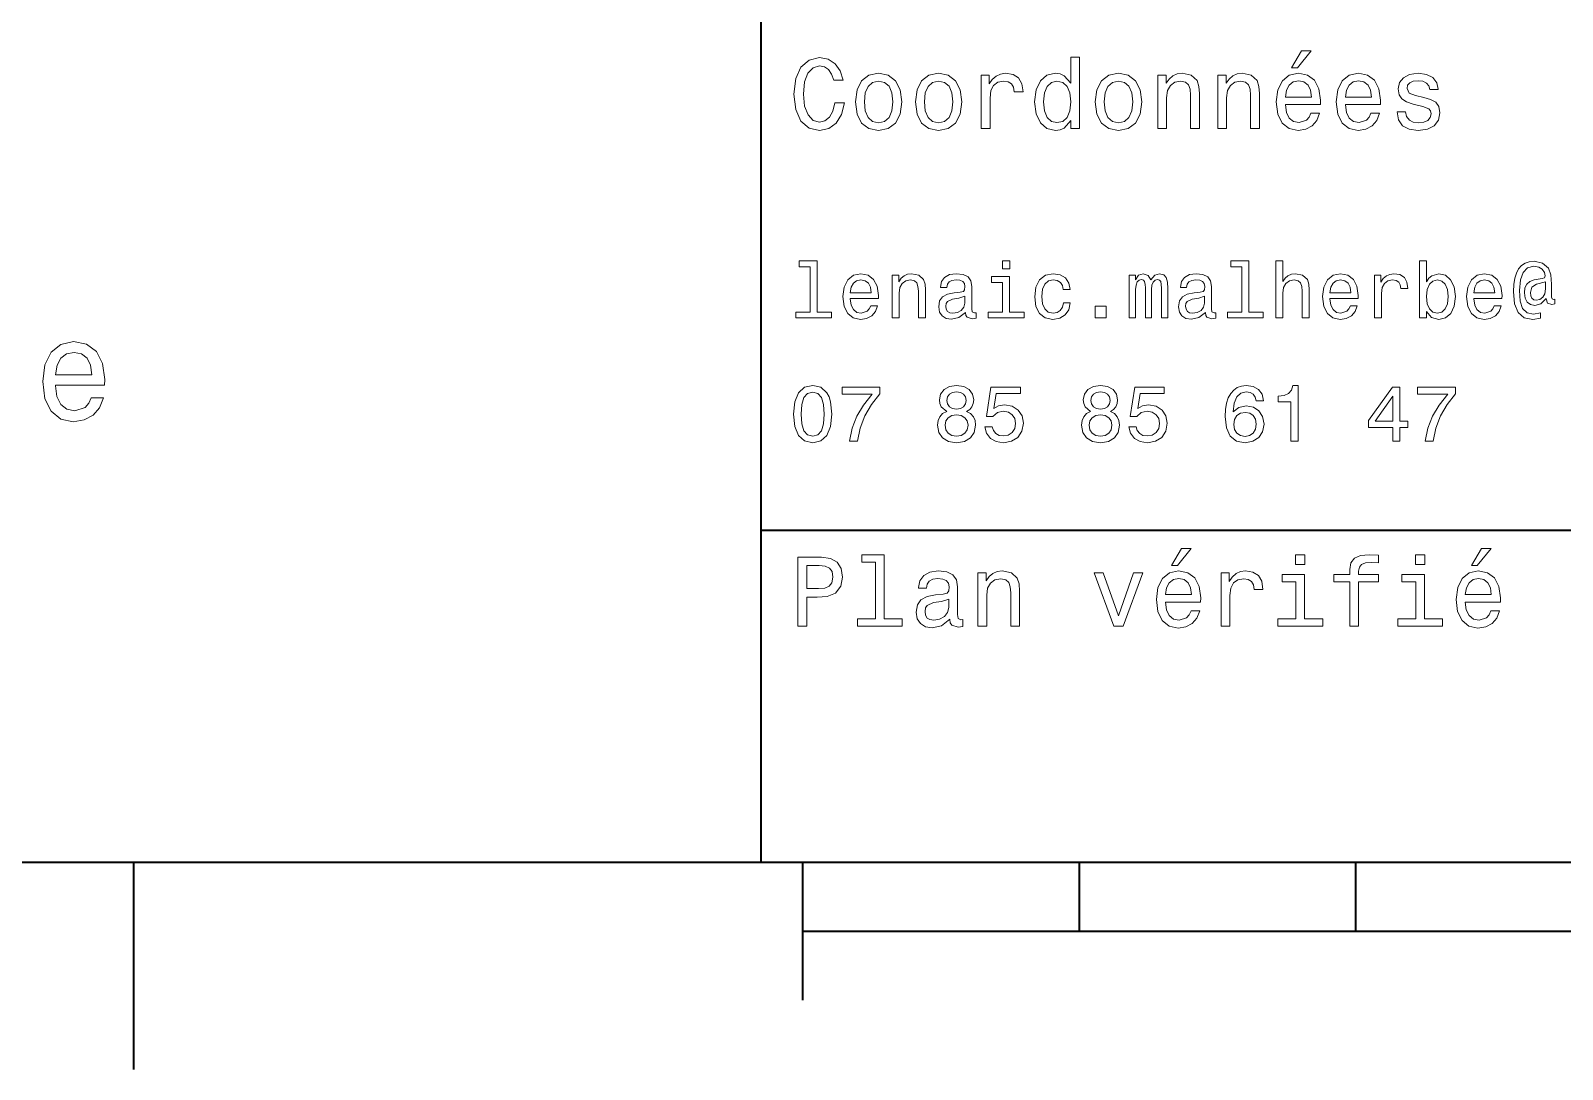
# Model space of a CAD drawing. Extents: x 0 to 297, y 0 to 210.
# Drawn here: x 70.6 to 126, y 2.5 to 40.1 of the extents above; entities that cross this region are included whole.
import ezdxf

# ---------------------------------------------------------------- set-up
doc = ezdxf.new("R2010")
doc.units = 0

msp = doc.modelspace()

# ---------------------------------------------------------------- linework, layer by layer
at = {"color": 7, "lineweight": 35}
for p, q in [((97, 10), (97, 70)), ((97, 22), (162, 22)), ((10, 10), (287, 10)), ((97, 10), (287, 10)), ((98.5, 7.5), (198.5, 7.5))]:
    msp.add_line(p, q, dxfattribs=at)
at = {"color": 7, "lineweight": 35, "ltscale": 0.1875}
msp.add_line((74.300003, 10), (74.300003, 2.5), dxfattribs=at)
at = {"color": 7, "lineweight": 35, "ltscale": 0.125}
msp.add_line((98.5, 10), (98.5, 5), dxfattribs=at)
at = {"color": 7, "lineweight": 35, "ltscale": 0.0625}
for p, q in [((108.5, 10), (108.5, 7.5)), ((118.5, 10), (118.5, 7.5))]:
    msp.add_line(p, q, dxfattribs=at)
at = {"color": 7, "lineweight": 13}
for points in [[(116.184441, 38.728386), (116.396973, 38.728386), (116.897697, 39.340778), (116.54467, 39.340778)], [(99.66787, 37.460373), (99.595818, 37.15778), (99.476944, 36.941643), (99.311241, 36.808357), (99.116714, 36.765129), (98.882568, 36.829971), (98.698845, 37.024494), (98.57637, 37.341499), (98.536743, 37.780979), (98.57637, 38.216858), (98.695244, 38.537464), (98.87896, 38.731987), (99.116714, 38.80043), (99.289627, 38.764408), (99.437317, 38.663544), (99.552597, 38.501442), (99.631844, 38.278099), (99.97406, 38.278099), (99.865997, 38.620316), (99.678673, 38.879681), (99.422913, 39.041786), (99.116714, 39.099422), (98.734871, 39.009365), (98.443085, 38.757202), (98.25576, 38.342937), (98.190926, 37.780979), (98.25576, 37.219021), (98.443085, 36.804756), (98.734871, 36.548992), (99.116714, 36.462536), (99.451729, 36.530979), (99.721901, 36.721901), (99.912827, 37.035301), (100.013687, 37.460373)], [(108.201729, 36.829971), (108.201729, 36.530979), (108.51873, 36.530979), (108.51873, 39.117435), (108.20533, 39.117435), (108.20533, 38.170029), (107.963974, 38.443802), (107.816284, 38.508644), (107.646973, 38.533859), (107.340775, 38.461815), (107.103027, 38.260086), (106.948128, 37.935879), (106.894089, 37.5), (106.948128, 37.064121), (107.103027, 36.736309), (107.340775, 36.530979), (107.646973, 36.462536), (107.816284, 36.487751), (107.967575, 36.552593)], [(100.413544, 37.496399), (100.471184, 37.056915), (100.636887, 36.732708), (100.899857, 36.530979), (101.252884, 36.462536), (101.602303, 36.530979), (101.865273, 36.729107), (102.030983, 37.053314), (102.092216, 37.496399), (102.030983, 37.935879), (101.865273, 38.263687), (101.602303, 38.461815), (101.252884, 38.533859), (100.899857, 38.461815), (100.636887, 38.260086), (100.471184, 37.935879)], [(100.737755, 37.5), (100.770172, 37.824207), (100.87104, 38.058357), (101.033142, 38.20245), (101.252884, 38.25288), (101.469017, 38.20245), (101.631126, 38.061958), (101.731987, 37.824207), (101.768013, 37.5), (101.731987, 37.172188), (101.631126, 36.934437), (101.469017, 36.790344), (101.252884, 36.743515), (101.033142, 36.790344), (100.87104, 36.934437), (100.770172, 37.172188)], [(102.58213, 37.496399), (102.639771, 37.056915), (102.805473, 36.732708), (103.068443, 36.530979), (103.421471, 36.462536), (103.770897, 36.530979), (104.033859, 36.729107), (104.19957, 37.053314), (104.260803, 37.496399), (104.19957, 37.935879), (104.033859, 38.263687), (103.770897, 38.461815), (103.421471, 38.533859), (103.068443, 38.461815), (102.805473, 38.260086), (102.639771, 37.935879)], [(102.906342, 37.5), (102.938759, 37.824207), (103.039627, 38.058357), (103.201729, 38.20245), (103.421471, 38.25288), (103.637611, 38.20245), (103.799713, 38.061958), (103.900574, 37.824207), (103.9366, 37.5), (103.900574, 37.172188), (103.799713, 36.934437), (103.637611, 36.790344), (103.421471, 36.743515), (103.201729, 36.790344), (103.039627, 36.934437), (102.938759, 37.172188)], [(104.963257, 36.530979), (105.280258, 36.530979), (105.280258, 37.636887), (105.312683, 37.903458), (105.409943, 38.094379), (105.568443, 38.209652), (105.780983, 38.249279), (105.939484, 38.224064), (106.058357, 38.152016), (106.130402, 38.029537), (106.155617, 37.863831), (106.476227, 37.863831), (106.432999, 38.155621), (106.314117, 38.364552), (106.115997, 38.490635), (105.845825, 38.533859), (105.662102, 38.505043), (105.503601, 38.432995), (105.363113, 38.310516), (105.251442, 38.144814), (105.251442, 38.465416), (104.963257, 38.465416)], [(107.701012, 38.249279), (107.909943, 38.198845), (108.068443, 38.058357), (108.162102, 37.824207), (108.198128, 37.5), (108.162102, 37.172188), (108.068443, 36.938038), (107.909943, 36.793949), (107.701012, 36.747116), (107.502884, 36.793949), (107.351585, 36.938038), (107.250717, 37.175793), (107.2183, 37.5), (107.250717, 37.820606), (107.351585, 38.054756), (107.502884, 38.198845)], [(109.087898, 37.496399), (109.145531, 37.056915), (109.311241, 36.732708), (109.574203, 36.530979), (109.927231, 36.462536), (110.276657, 36.530979), (110.539627, 36.729107), (110.70533, 37.053314), (110.766571, 37.496399), (110.70533, 37.935879), (110.539627, 38.263687), (110.276657, 38.461815), (109.927231, 38.533859), (109.574203, 38.461815), (109.311241, 38.260086), (109.145531, 37.935879)], [(109.412102, 37.5), (109.444527, 37.824207), (109.545387, 38.058357), (109.707489, 38.20245), (109.927231, 38.25288), (110.143372, 38.20245), (110.305473, 38.061958), (110.406342, 37.824207), (110.44236, 37.5), (110.406342, 37.172188), (110.305473, 36.934437), (110.143372, 36.790344), (109.927231, 36.743515), (109.707489, 36.790344), (109.545387, 36.934437), (109.444527, 37.172188)], [(111.350143, 36.530979), (111.667145, 36.530979), (111.667145, 37.647694), (111.69957, 37.903458), (111.804031, 38.090778), (111.966141, 38.206051), (112.182274, 38.249279), (112.355186, 38.213257), (112.463257, 38.115993), (112.517288, 37.953888), (112.535301, 37.737751), (112.535301, 36.530979), (112.852303, 36.530979), (112.852303, 37.802593), (112.837898, 38.058357), (112.773056, 38.270893), (112.560516, 38.465416), (112.229103, 38.533859), (112.045387, 38.508644), (111.890488, 38.440201), (111.757202, 38.324928), (111.65274, 38.170029), (111.65274, 38.465416), (111.350143, 38.465416)], [(113.51873, 36.530979), (113.835732, 36.530979), (113.835732, 37.647694), (113.868156, 37.903458), (113.972626, 38.090778), (114.134727, 38.206051), (114.350861, 38.249279), (114.523773, 38.213257), (114.631844, 38.115993), (114.685883, 37.953888), (114.703888, 37.737751), (114.703888, 36.530979), (115.020889, 36.530979), (115.020889, 37.802593), (115.006485, 38.058357), (114.941643, 38.270893), (114.729111, 38.465416), (114.39769, 38.533859), (114.213974, 38.508644), (114.059082, 38.440201), (113.925789, 38.324928), (113.821327, 38.170029), (113.821327, 38.465416), (113.51873, 38.465416)], [(115.964699, 37.406338), (117.232712, 37.406338), (117.236313, 37.554035), (117.178673, 37.9683), (117.020172, 38.278099), (116.768013, 38.465416), (116.432999, 38.533859), (116.105186, 38.461815), (115.853027, 38.260086), (115.690918, 37.932278), (115.633286, 37.5), (115.687317, 37.056915), (115.849426, 36.732708), (116.097984, 36.530979), (116.422188, 36.462536), (116.703171, 36.509365), (116.933716, 36.631844), (117.103027, 36.826366), (117.200287, 37.085735), (116.886887, 37.085735), (116.822044, 36.941643), (116.728386, 36.833572), (116.461815, 36.747116), (116.256485, 36.786743), (116.101585, 36.912823), (116.000717, 37.118156), (115.964699, 37.395531)], [(115.964699, 37.672909), (116.004318, 37.921471), (116.101585, 38.105186), (116.249283, 38.216858), (116.443802, 38.256485), (116.634727, 38.216858), (116.782425, 38.105186), (116.872482, 37.921471), (116.9049, 37.672909)], [(118.133286, 37.406338), (119.401299, 37.406338), (119.4049, 37.554035), (119.34726, 37.9683), (119.188766, 38.278099), (118.9366, 38.465416), (118.601585, 38.533859), (118.273773, 38.461815), (118.021614, 38.260086), (117.859512, 37.932278), (117.801872, 37.5), (117.855911, 37.056915), (118.018013, 36.732708), (118.266571, 36.530979), (118.590775, 36.462536), (118.871758, 36.509365), (119.10231, 36.631844), (119.271614, 36.826366), (119.368881, 37.085735), (119.055481, 37.085735), (118.990631, 36.941643), (118.896973, 36.833572), (118.630402, 36.747116), (118.425072, 36.786743), (118.270172, 36.912823), (118.169312, 37.118156), (118.133286, 37.395531)], [(118.133286, 37.672909), (118.172913, 37.921471), (118.270172, 38.105186), (118.41787, 38.216858), (118.612396, 38.256485), (118.803314, 38.216858), (118.951012, 38.105186), (119.041069, 37.921471), (119.073486, 37.672909)], [(120.971901, 37.658501), (120.66571, 37.730545), (120.438766, 37.8134), (120.363113, 37.982708), (120.384727, 38.101585), (120.460373, 38.188038), (120.582855, 38.242073), (120.759369, 38.263687), (120.92868, 38.242073), (121.061966, 38.177231), (121.148415, 38.079971), (121.184441, 37.950287), (121.49424, 37.950287), (121.49424, 37.957493), (121.440201, 38.191643), (121.292511, 38.375359), (121.061966, 38.490635), (120.759369, 38.533859), (120.453171, 38.490635), (120.229828, 38.371758), (120.08934, 38.195244), (120.046112, 37.971901), (120.078529, 37.755764), (120.179398, 37.604465), (120.3451, 37.496399), (120.586456, 37.42075), (120.939484, 37.334293), (121.155624, 37.244236), (121.213257, 37.172188), (121.234871, 37.064121), (121.202454, 36.930836), (121.115997, 36.829971), (120.97551, 36.765129), (120.788185, 36.743515), (120.590057, 36.765129), (120.445969, 36.840778), (120.348709, 36.963257), (120.309082, 37.132565), (120.002884, 37.132565), (120.053314, 36.844379), (120.201012, 36.635445), (120.435158, 36.509365), (120.759369, 36.462536), (121.097984, 36.509365), (121.346542, 36.635445), (121.497841, 36.837173), (121.551872, 37.100143), (121.512253, 37.327087), (121.400574, 37.481987), (121.216858, 37.582851)], [(98.775215, 31.536022), (98.775215, 29.893372), (98.253601, 29.893372), (98.253601, 29.680115), (99.547554, 29.680115), (99.547554, 29.893372), (99.028816, 29.893372), (99.028816, 31.749279), (98.377525, 31.749279), (98.377525, 31.536022)], [(105.99424, 31.749279), (105.726227, 31.749279), (105.726227, 31.461094), (105.99424, 31.461094)], [(114.389046, 31.536022), (114.389046, 29.893372), (113.867432, 29.893372), (113.867432, 29.680115), (115.161385, 29.680115), (115.161385, 29.893372), (114.642654, 29.893372), (114.642654, 31.749279), (113.991356, 31.749279), (113.991356, 31.536022)], [(115.619598, 29.680115), (115.873199, 29.680115), (115.873199, 30.573486), (115.899132, 30.778097), (115.982712, 30.927954), (116.112389, 31.020172), (116.285301, 31.054754), (116.42363, 31.025936), (116.510086, 30.948126), (116.553314, 30.818443), (116.567719, 30.645533), (116.567719, 29.680115), (116.82132, 29.680115), (116.82132, 30.697407), (116.809799, 30.902018), (116.757919, 31.072046), (116.587891, 31.227665), (116.322769, 31.282421), (116.178673, 31.262247), (116.054756, 31.207493), (115.951004, 31.121037), (115.873199, 31.002882), (115.873199, 31.749279), (115.619598, 31.749279)], [(121.0634, 29.919308), (121.250717, 29.697405), (121.507202, 29.62536), (121.749283, 29.680115), (121.942368, 29.844379), (122.0634, 30.106628), (122.109512, 30.45533), (122.0634, 30.804033), (121.939484, 31.0634), (121.749283, 31.224783), (121.507202, 31.282421), (121.253601, 31.207493), (121.149857, 31.115273), (121.0634, 30.991354), (121.0634, 31.749279), (120.809799, 31.749279), (120.809799, 29.680115), (121.0634, 29.680115)], [(125.708939, 30.190201), (125.708939, 30.357347), (125.662827, 30.348703), (125.60807, 30.368876), (125.590782, 30.429394), (125.590782, 30.902018), (125.567726, 31.236311), (125.47551, 31.48415), (125.259369, 31.668587), (124.956772, 31.734869), (124.780983, 31.717579), (124.631126, 31.665705), (124.501442, 31.57925), (124.397697, 31.458212), (124.317001, 31.305475), (124.259369, 31.118155), (124.224785, 30.893372), (124.213257, 30.639769), (124.253601, 30.193083), (124.383286, 29.87608), (124.599426, 29.685879), (124.907784, 29.62536), (125.190201, 29.671469), (125.190201, 29.861671), (124.942368, 29.815561), (124.703171, 29.864553), (124.54467, 30.023054), (124.458214, 30.291065), (124.432281, 30.680115), (124.461098, 31.060518), (124.559082, 31.331411), (124.717583, 31.495676), (124.948128, 31.550432), (125.123917, 31.518732), (125.253601, 31.443804), (125.334297, 31.331411), (125.363113, 31.201729), (125.331413, 31.138329), (125.244957, 31.109509), (124.96254, 31.066282), (124.806915, 31.002882), (124.694527, 30.904898), (124.628242, 30.769451), (124.60807, 30.590778), (124.634003, 30.397694), (124.706055, 30.253601), (124.824211, 30.164265), (124.979828, 30.135447), (125.207497, 30.195965), (125.400574, 30.386166), (125.400574, 30.368876), (125.446686, 30.216137), (125.605186, 30.170029)], [(100.227669, 30.380404), (101.242073, 30.380404), (101.244957, 30.498558), (101.198845, 30.829971), (101.072044, 31.077808), (100.870316, 31.227665), (100.602303, 31.282421), (100.340057, 31.224783), (100.138329, 31.0634), (100.008644, 30.801151), (99.96254, 30.45533), (100.00576, 30.100864), (100.135445, 29.841497), (100.334297, 29.680115), (100.593658, 29.62536), (100.818443, 29.662825), (101.002884, 29.760807), (101.138329, 29.916426), (101.216141, 30.123919), (100.965416, 30.123919), (100.913544, 30.008644), (100.838615, 29.92219), (100.625359, 29.853025), (100.461098, 29.884726), (100.337173, 29.98559), (100.256485, 30.149855), (100.227669, 30.371758)], [(100.227669, 30.593658), (100.259369, 30.792507), (100.337173, 30.93948), (100.45533, 31.028818), (100.610954, 31.060518), (100.763687, 31.028818), (100.881844, 30.93948), (100.953888, 30.792507), (100.979828, 30.593658)], [(101.740631, 29.680115), (101.99424, 29.680115), (101.99424, 30.573486), (102.020172, 30.778097), (102.103745, 30.927954), (102.233429, 31.020172), (102.406342, 31.054754), (102.54467, 31.025936), (102.631126, 30.948126), (102.674355, 30.818443), (102.688759, 30.645533), (102.688759, 29.680115), (102.94236, 29.680115), (102.94236, 30.697407), (102.930832, 30.902018), (102.87896, 31.072046), (102.708931, 31.227665), (102.443802, 31.282421), (102.296829, 31.262247), (102.172913, 31.207493), (102.066284, 31.115273), (101.982712, 30.991354), (101.982712, 31.227665), (101.740631, 31.227665)], [(104.394814, 29.881844), (104.394814, 29.873198), (104.409225, 29.775215), (104.452446, 29.706051), (104.634003, 29.651297), (104.775215, 29.674351), (104.775215, 29.870316), (104.714699, 29.861671), (104.634003, 29.899136), (104.619598, 30.014408), (104.619598, 30.815561), (104.585014, 31.020172), (104.484146, 31.164265), (104.308357, 31.250719), (104.060516, 31.282421), (103.818443, 31.247837), (103.639771, 31.149855), (103.527374, 30.997118), (103.489914, 30.795389), (103.489914, 30.778097), (103.717575, 30.778097), (103.737755, 30.899136), (103.801155, 30.98559), (103.9049, 31.037464), (104.051872, 31.057636), (104.193085, 31.043226), (104.293945, 31), (104.354469, 30.925072), (104.374641, 30.821325), (104.363113, 30.700287), (104.317001, 30.639769), (104.201729, 30.61095), (103.985588, 30.587896), (103.737755, 30.536022), (103.561958, 30.443804), (103.458214, 30.299711), (103.426514, 30.086454), (103.45533, 29.896254), (103.54467, 29.755043), (103.688759, 29.665705), (103.887611, 29.634005), (104.155617, 29.694525)], [(105.985588, 29.893372), (105.985588, 31.175793), (105.334297, 31.175793), (105.334297, 30.959654), (105.731987, 30.959654), (105.731987, 29.893372), (105.213257, 29.893372), (105.213257, 29.680115), (106.510086, 29.680115), (106.510086, 29.893372)], [(107.930832, 30.714697), (108.181557, 30.714697), (108.129684, 30.945244), (108.005768, 31.126801), (107.812683, 31.239193), (107.561958, 31.282421), (107.285301, 31.224783), (107.074928, 31.0634), (106.94236, 30.801151), (106.896255, 30.449568), (106.939484, 30.100864), (107.069168, 29.841497), (107.273773, 29.680115), (107.553314, 29.62536), (107.801155, 29.668587), (107.994232, 29.789625), (108.126801, 29.979826), (108.184441, 30.233429), (107.94236, 30.233429), (107.899139, 30.072046), (107.818443, 29.951008), (107.703171, 29.87608), (107.561958, 29.853025), (107.386169, 29.89049), (107.259369, 30.005764), (107.181557, 30.193083), (107.155617, 30.458212), (107.181557, 30.717579), (107.262245, 30.904898), (107.39193, 31.020172), (107.561958, 31.060518), (107.711815, 31.034582), (107.824203, 30.9683), (107.899139, 30.858789)], [(110.314117, 29.680115), (110.547546, 29.680115), (110.547546, 30.714697), (110.561958, 30.870316), (110.605186, 30.982708), (110.671471, 31.04899), (110.757927, 31.074928), (110.827087, 31.051872), (110.873199, 30.994236), (110.896255, 30.896254), (110.9049, 30.766571), (110.9049, 29.680115), (111.123917, 29.680115), (111.123917, 30.714697), (111.138329, 30.867435), (111.181557, 30.979826), (111.250717, 31.04899), (111.337173, 31.074928), (111.406342, 31.051872), (111.452446, 30.994236), (111.48127, 30.766571), (111.48127, 29.680115), (111.714699, 29.680115), (111.714699, 30.749279), (111.700287, 30.971182), (111.654175, 31.141211), (111.561958, 31.244957), (111.412102, 31.282421), (111.236313, 31.224783), (111.100861, 31.057636), (110.994232, 31.221901), (110.815559, 31.282421), (110.651299, 31.224783), (110.538902, 31.0634), (110.538902, 31.227665), (110.314117, 31.227665)], [(113.06916, 29.881844), (113.06916, 29.873198), (113.083572, 29.775215), (113.126801, 29.706051), (113.308357, 29.651297), (113.44957, 29.674351), (113.44957, 29.870316), (113.389046, 29.861671), (113.308357, 29.899136), (113.293945, 30.014408), (113.293945, 30.815561), (113.259369, 31.020172), (113.158501, 31.164265), (112.982712, 31.250719), (112.734871, 31.282421), (112.492798, 31.247837), (112.314117, 31.149855), (112.201729, 30.997118), (112.164261, 30.795389), (112.164261, 30.778097), (112.39193, 30.778097), (112.412102, 30.899136), (112.475502, 30.98559), (112.579247, 31.037464), (112.726227, 31.057636), (112.867432, 31.043226), (112.9683, 31), (113.028816, 30.925072), (113.048988, 30.821325), (113.03746, 30.700287), (112.991356, 30.639769), (112.876083, 30.61095), (112.659943, 30.587896), (112.412102, 30.536022), (112.236313, 30.443804), (112.132561, 30.299711), (112.100861, 30.086454), (112.129684, 29.896254), (112.219017, 29.755043), (112.363113, 29.665705), (112.561958, 29.634005), (112.829971, 29.694525)], [(117.57637, 30.380404), (118.590775, 30.380404), (118.593658, 30.498558), (118.547546, 30.829971), (118.420746, 31.077808), (118.219017, 31.227665), (117.951004, 31.282421), (117.688759, 31.224783), (117.48703, 31.0634), (117.357346, 30.801151), (117.311234, 30.45533), (117.354462, 30.100864), (117.484146, 29.841497), (117.682999, 29.680115), (117.94236, 29.62536), (118.167145, 29.662825), (118.351585, 29.760807), (118.48703, 29.916426), (118.564842, 30.123919), (118.314117, 30.123919), (118.262245, 30.008644), (118.187317, 29.92219), (117.97406, 29.853025), (117.809799, 29.884726), (117.685883, 29.98559), (117.605186, 30.149855), (117.57637, 30.371758)], [(117.57637, 30.593658), (117.60807, 30.792507), (117.685883, 30.93948), (117.804031, 31.028818), (117.959656, 31.060518), (118.112389, 31.028818), (118.230545, 30.93948), (118.302597, 30.792507), (118.328529, 30.593658)], [(119.184433, 29.680115), (119.438042, 29.680115), (119.438042, 30.56484), (119.463974, 30.778097), (119.541786, 30.930836), (119.668587, 31.023054), (119.838615, 31.054754), (119.965416, 31.034582), (120.060516, 30.976944), (120.118156, 30.878962), (120.138329, 30.746397), (120.394814, 30.746397), (120.360229, 30.979826), (120.265129, 31.146973), (120.106628, 31.247837), (119.890488, 31.282421), (119.743515, 31.259365), (119.616714, 31.201729), (119.504318, 31.103746), (119.414986, 30.971182), (119.414986, 31.227665), (119.184433, 31.227665)], [(121.850143, 30.45533), (121.821327, 30.195965), (121.743515, 30.005764), (121.619598, 29.89049), (121.463974, 29.853025), (121.293945, 29.89049), (121.170029, 30.005764), (121.092216, 30.193083), (121.066284, 30.45533), (121.092216, 30.714697), (121.170029, 30.902018), (121.293945, 31.014408), (121.463974, 31.054754), (121.619598, 31.014408), (121.743515, 30.899136), (121.821327, 30.711815)], [(122.780983, 30.380404), (123.795387, 30.380404), (123.798271, 30.498558), (123.752167, 30.829971), (123.625359, 31.077808), (123.42363, 31.227665), (123.155624, 31.282421), (122.893372, 31.224783), (122.691643, 31.0634), (122.561958, 30.801151), (122.515854, 30.45533), (122.559082, 30.100864), (122.688759, 29.841497), (122.887611, 29.680115), (123.146973, 29.62536), (123.371758, 29.662825), (123.556198, 29.760807), (123.691643, 29.916426), (123.769455, 30.123919), (123.51873, 30.123919), (123.466858, 30.008644), (123.39193, 29.92219), (123.178673, 29.853025), (123.014412, 29.884726), (122.890488, 29.98559), (122.809799, 30.149855), (122.780983, 30.371758)], [(122.780983, 30.593658), (122.812683, 30.792507), (122.890488, 30.93948), (123.008644, 31.028818), (123.164268, 31.060518), (123.317001, 31.028818), (123.435158, 30.93948), (123.507202, 30.792507), (123.533142, 30.593658)], [(125.374641, 30.734869), (125.345825, 30.556196), (125.273773, 30.429394), (125.164268, 30.351585), (125.034584, 30.328529), (124.945244, 30.342939), (124.881844, 30.394812), (124.841499, 30.481268), (124.829971, 30.602304), (124.878967, 30.801151), (125.046112, 30.904898), (125.374641, 30.98559)], [(104.365997, 30.221901), (104.331413, 30.072046), (104.239197, 29.956772), (104.100861, 29.881844), (103.930832, 29.855907), (103.821327, 29.870316), (103.743515, 29.916426), (103.694527, 29.997118), (103.680115, 30.10951), (103.691643, 30.210375), (103.737755, 30.282421), (103.922188, 30.363111), (104.155617, 30.397694), (104.365997, 30.466858)], [(109.077812, 29.680115), (109.475502, 29.680115), (109.475502, 30.10951), (109.077812, 30.10951)], [(113.040344, 30.221901), (113.00576, 30.072046), (112.913544, 29.956772), (112.775215, 29.881844), (112.605186, 29.855907), (112.495674, 29.870316), (112.41787, 29.916426), (112.368874, 29.997118), (112.354462, 30.10951), (112.365997, 30.210375), (112.412102, 30.282421), (112.596542, 30.363111), (112.829971, 30.397694), (113.040344, 30.466858)], [(71.482368, 27.246826), (73.257584, 27.246826), (73.262627, 27.453598), (73.181938, 28.033569), (72.960037, 28.467287), (72.60701, 28.729536), (72.137993, 28.825357), (71.679054, 28.724493), (71.326027, 28.442072), (71.099083, 27.983137), (71.018394, 27.377951), (71.09404, 26.757633), (71.320984, 26.303743), (71.668968, 26.021322), (72.122856, 25.925501), (72.516235, 25.991062), (72.838997, 26.162533), (73.076027, 26.434868), (73.212196, 26.797979), (72.773438, 26.797979), (72.682655, 26.596251), (72.551537, 26.444954), (72.178337, 26.323915), (71.890869, 26.379391), (71.674011, 26.555904), (71.532799, 26.843369), (71.482368, 27.231697)], [(71.482368, 27.620026), (71.537842, 27.968008), (71.674011, 28.225212), (71.880783, 28.381554), (72.153122, 28.437029), (72.42041, 28.381554), (72.627182, 28.225212), (72.753265, 27.968008), (72.798653, 27.620026)], [(98.172913, 26.201731), (98.216141, 25.749281), (98.351585, 25.426514), (98.567726, 25.230549), (98.867432, 25.167149), (99.164268, 25.230549), (99.380402, 25.426514), (99.51297, 25.749281), (99.559074, 26.201731), (99.51297, 26.651299), (99.458214, 26.829971), (99.380402, 26.976946), (99.164268, 27.172913), (98.867432, 27.239193), (98.567726, 27.172913), (98.351585, 26.974064), (98.216141, 26.651299)], [(100.201729, 25.224785), (100.492798, 25.224785), (100.587898, 25.700289), (100.755043, 26.144093), (100.991356, 26.556196), (101.299713, 26.942364), (101.299713, 27.181557), (99.927956, 27.181557), (99.927956, 26.91931), (101.023056, 26.91931), (100.706055, 26.53026), (100.466858, 26.12392), (100.299713, 25.691643)], [(103.714699, 26.302595), (103.567726, 26.221903), (103.466858, 26.10951), (103.403458, 25.9683), (103.383286, 25.798271), (103.429398, 25.541788), (103.561958, 25.342941), (103.778099, 25.216139), (104.072044, 25.167149), (104.363113, 25.216139), (104.579254, 25.342941), (104.711815, 25.541788), (104.760803, 25.798271), (104.737755, 25.9683), (104.677231, 26.10951), (104.573486, 26.221903), (104.429398, 26.302595), (104.54467, 26.371759), (104.625359, 26.46686), (104.674355, 26.582134), (104.691643, 26.723343), (104.645531, 26.927956), (104.524498, 27.09222), (104.328529, 27.198849), (104.072044, 27.239193), (103.812683, 27.198849), (103.616714, 27.09222), (103.492798, 26.927956), (103.44957, 26.723343), (103.463974, 26.582134), (103.51297, 26.46686)], [(105.092216, 25.746399), (105.155617, 25.510088), (105.296829, 25.325649), (105.504326, 25.210375), (105.769455, 25.167149), (106.060516, 25.219021), (106.288185, 25.360231), (106.432274, 25.585016), (106.48703, 25.873199), (106.438042, 26.141211), (106.299713, 26.351585), (106.083572, 26.487032), (105.804031, 26.536024), (105.587898, 26.501442), (105.420746, 26.406342), (105.501442, 26.945246), (106.377518, 26.945246), (106.377518, 27.181557), (105.308357, 27.181557), (105.149857, 26.121038), (105.380402, 26.121038), (105.547546, 26.256485), (105.760803, 26.305477), (105.945244, 26.273777), (106.086456, 26.181557), (106.175797, 26.040346), (106.207489, 25.858791), (106.175797, 25.677235), (106.083572, 25.536024), (105.94236, 25.446688), (105.760803, 25.414986), (105.60807, 25.43516), (105.489914, 25.501442), (105.403458, 25.605188), (105.360229, 25.746399)], [(108.919312, 26.302595), (108.772331, 26.221903), (108.671471, 26.10951), (108.60807, 25.9683), (108.587898, 25.798271), (108.634003, 25.541788), (108.766571, 25.342941), (108.982712, 25.216139), (109.276657, 25.167149), (109.567726, 25.216139), (109.783859, 25.342941), (109.916428, 25.541788), (109.965416, 25.798271), (109.94236, 25.9683), (109.881844, 26.10951), (109.778099, 26.221903), (109.634003, 26.302595), (109.749283, 26.371759), (109.829971, 26.46686), (109.87896, 26.582134), (109.896255, 26.723343), (109.850143, 26.927956), (109.729103, 27.09222), (109.533142, 27.198849), (109.276657, 27.239193), (109.017288, 27.198849), (108.821327, 27.09222), (108.697403, 26.927956), (108.654175, 26.723343), (108.668587, 26.582134), (108.717575, 26.46686)], [(110.296829, 25.746399), (110.360229, 25.510088), (110.501442, 25.325649), (110.708931, 25.210375), (110.97406, 25.167149), (111.265129, 25.219021), (111.492798, 25.360231), (111.636887, 25.585016), (111.691643, 25.873199), (111.642654, 26.141211), (111.504318, 26.351585), (111.288185, 26.487032), (111.008644, 26.536024), (110.792503, 26.501442), (110.625359, 26.406342), (110.706055, 26.945246), (111.58213, 26.945246), (111.58213, 27.181557), (110.51297, 27.181557), (110.354469, 26.121038), (110.585014, 26.121038), (110.752159, 26.256485), (110.965416, 26.305477), (111.149857, 26.273777), (111.291061, 26.181557), (111.380402, 26.040346), (111.412102, 25.858791), (111.380402, 25.677235), (111.288185, 25.536024), (111.146973, 25.446688), (110.965416, 25.414986), (110.812683, 25.43516), (110.694527, 25.501442), (110.60807, 25.605188), (110.564842, 25.746399)], [(115.172913, 26.685881), (115.118156, 26.91931), (114.991356, 27.09222), (114.795387, 27.201731), (114.541786, 27.239193), (114.371758, 27.219021), (114.224785, 27.164267), (114.0951, 27.074928), (113.985588, 26.948128), (113.899132, 26.789627), (113.835732, 26.596542), (113.795387, 26.368877), (113.783859, 26.112392), (113.829971, 25.703171), (113.971176, 25.406342), (114.198845, 25.227667), (114.510086, 25.167149), (114.789627, 25.219021), (115.002884, 25.354467), (115.141205, 25.567724), (115.190201, 25.838617), (115.141205, 26.112392), (115.008644, 26.322767), (114.804031, 26.455332), (114.55043, 26.501442), (114.276657, 26.443806), (114.072044, 26.279539), (114.115273, 26.596542), (114.207489, 26.824209), (114.348701, 26.959656), (114.544662, 27.005764), (114.688759, 26.98271), (114.798271, 26.922192), (114.870316, 26.821327), (114.907776, 26.685881)], [(116.164261, 25.224785), (116.426514, 25.224785), (116.426514, 27.239193), (116.230545, 27.239193), (116.178673, 27.063402), (116.074928, 26.945246), (115.916428, 26.876081), (115.697403, 26.853027), (115.697403, 26.648417), (116.164261, 26.648417)], [(119.844376, 25.224785), (120.103745, 25.224785), (120.103745, 25.720463), (120.389046, 25.720463), (120.389046, 25.95101), (120.103745, 25.95101), (120.103745, 27.181557), (119.841499, 27.181557), (118.965416, 25.974064), (118.965416, 25.720463), (119.844376, 25.720463)], [(121.020172, 25.224785), (121.311241, 25.224785), (121.406342, 25.700289), (121.573486, 26.144093), (121.809799, 26.556196), (122.118156, 26.942364), (122.118156, 27.181557), (120.746399, 27.181557), (120.746399, 26.91931), (121.841499, 26.91931), (121.524498, 26.53026), (121.285301, 26.12392), (121.118156, 25.691643)], [(98.44957, 26.201731), (98.472626, 26.550434), (98.54467, 26.801153), (98.674355, 26.948128), (98.867432, 27), (99.05764, 26.948128), (99.187317, 26.801153), (99.259369, 26.550434), (99.282417, 26.201731), (99.259369, 25.850145), (99.187317, 25.599424), (99.05764, 25.45245), (98.867432, 25.40346), (98.674355, 25.45245), (98.54467, 25.599424), (98.472626, 25.850145)], [(103.723343, 26.700289), (103.746399, 26.827091), (103.815559, 26.925074), (103.925072, 26.985592), (104.072044, 27.008646), (104.216141, 26.985592), (104.325645, 26.925074), (104.394814, 26.827091), (104.420746, 26.700289), (104.394814, 26.570606), (104.325645, 26.469742), (104.216141, 26.40346), (104.072044, 26.383286), (103.925072, 26.406342), (103.815559, 26.469742), (103.746399, 26.570606)], [(108.927956, 26.700289), (108.951012, 26.827091), (109.020172, 26.925074), (109.129684, 26.985592), (109.276657, 27.008646), (109.420746, 26.985592), (109.530258, 26.925074), (109.599426, 26.827091), (109.625359, 26.700289), (109.599426, 26.570606), (109.530258, 26.469742), (109.420746, 26.40346), (109.276657, 26.383286), (109.129684, 26.406342), (109.020172, 26.469742), (108.951012, 26.570606)], [(119.207489, 25.95101), (119.844376, 26.847263), (119.844376, 25.95101)], [(103.659943, 25.804035), (103.685883, 25.956774), (103.769455, 26.072046), (103.899132, 26.146975), (104.072044, 26.172913), (104.242073, 26.146975), (104.371758, 26.072046), (104.45533, 25.956774), (104.484146, 25.804035), (104.45533, 25.639771), (104.371758, 25.515852), (104.242073, 25.43516), (104.072044, 25.409224), (103.899132, 25.43516), (103.769455, 25.515852), (103.685883, 25.639771)], [(108.864555, 25.804035), (108.890488, 25.956774), (108.97406, 26.072046), (109.103745, 26.146975), (109.276657, 26.172913), (109.446686, 26.146975), (109.57637, 26.072046), (109.659943, 25.956774), (109.688759, 25.804035), (109.659943, 25.639771), (109.57637, 25.515852), (109.446686, 25.43516), (109.276657, 25.409224), (109.103745, 25.43516), (108.97406, 25.515852), (108.890488, 25.639771)], [(114.91066, 25.835735), (114.87896, 25.654181), (114.798271, 25.515852), (114.668587, 25.423632), (114.507202, 25.394814), (114.337173, 25.423632), (114.207489, 25.51297), (114.123917, 25.651299), (114.097977, 25.832853), (114.126801, 26.011528), (114.207489, 26.146975), (114.340057, 26.233431), (114.51873, 26.265131), (114.674347, 26.233431), (114.798271, 26.149857), (114.87896, 26.01441)], [(101.137611, 20.850864), (101.137611, 18.79755), (100.485588, 18.79755), (100.485588, 18.530979), (102.103027, 18.530979), (102.103027, 18.79755), (101.454613, 18.79755), (101.454613, 21.117435), (100.640488, 21.117435), (100.640488, 20.850864)], [(111.84726, 20.728386), (112.059799, 20.728386), (112.560516, 21.340778), (112.207489, 21.340778)], [(116.667145, 21.117435), (116.33213, 21.117435), (116.33213, 20.757204), (116.667145, 20.757204)], [(118.295387, 20.130404), (118.295387, 18.530979), (118.612396, 18.530979), (118.612396, 20.130404), (119.332855, 20.130404), (119.332855, 20.400576), (118.612396, 20.400576), (118.612396, 20.519451), (118.637611, 20.663544), (118.720459, 20.760807), (118.860954, 20.818443), (119.062683, 20.840057), (119.332855, 20.825647), (119.332855, 21.099422), (118.990631, 21.117435), (118.680832, 21.085014), (118.464699, 20.987751), (118.335014, 20.818443), (118.295387, 20.577089), (118.295387, 20.400576), (117.715424, 20.400576), (117.715424, 20.130404)], [(121.004326, 21.117435), (120.669312, 21.117435), (120.669312, 20.757204), (121.004326, 20.757204)], [(122.690201, 20.728386), (122.90274, 20.728386), (123.403458, 21.340778), (123.05043, 21.340778)], [(98.324211, 18.530979), (98.655617, 18.530979), (98.655617, 19.586454), (99.023056, 19.586454), (99.394089, 19.604465), (99.689484, 19.730547), (99.880402, 19.975504), (99.945244, 20.310518), (99.894814, 20.620316), (99.750717, 20.847261), (99.51297, 20.98415), (99.188759, 21.030979), (98.324211, 21.030979)], [(99.098701, 20.724783), (99.314842, 20.703169), (99.473343, 20.634726), (99.567001, 20.508644), (99.599426, 20.310518), (99.5634, 20.101583), (99.466141, 19.975504), (99.30043, 19.910662), (99.073486, 19.892651), (98.655617, 19.892651), (98.655617, 20.724783)], [(103.824928, 18.78314), (103.824928, 18.772333), (103.842941, 18.649855), (103.896973, 18.5634), (104.123917, 18.494957), (104.30043, 18.523775), (104.30043, 18.768732), (104.224785, 18.757925), (104.123917, 18.804754), (104.105911, 18.948847), (104.105911, 19.950287), (104.062683, 20.206051), (103.9366, 20.386166), (103.716858, 20.494236), (103.407059, 20.533861), (103.104469, 20.490633), (102.881126, 20.368155), (102.740631, 20.177233), (102.693802, 19.925072), (102.693802, 19.903458), (102.978386, 19.903458), (103.003601, 20.054754), (103.082855, 20.162823), (103.21254, 20.227665), (103.396255, 20.252882), (103.572769, 20.234869), (103.698845, 20.180836), (103.774498, 20.087175), (103.799713, 19.957493), (103.785301, 19.806194), (103.727669, 19.730547), (103.583572, 19.694523), (103.3134, 19.665705), (103.003601, 19.600864), (102.783859, 19.48559), (102.654175, 19.305475), (102.614555, 19.038904), (102.650574, 18.801151), (102.762245, 18.62464), (102.94236, 18.512968), (103.190926, 18.473343), (103.52594, 18.54899)], [(104.844383, 18.530979), (105.161385, 18.530979), (105.161385, 19.647694), (105.193802, 19.903458), (105.298271, 20.090778), (105.460373, 20.206051), (105.676514, 20.249279), (105.849426, 20.213255), (105.957497, 20.115993), (106.011528, 19.95389), (106.029541, 19.737751), (106.029541, 18.530979), (106.346542, 18.530979), (106.346542, 19.802593), (106.33213, 20.058357), (106.267288, 20.270893), (106.054756, 20.465418), (105.723343, 20.533861), (105.539627, 20.508644), (105.384727, 20.440201), (105.251442, 20.324926), (105.146973, 20.170029), (105.146973, 20.465418), (104.844383, 20.465418)], [(111.627518, 19.40634), (112.895531, 19.40634), (112.899132, 19.554033), (112.841499, 19.9683), (112.682999, 20.278097), (112.430832, 20.465418), (112.095825, 20.533861), (111.768013, 20.461815), (111.515854, 20.260086), (111.353745, 19.932276), (111.296112, 19.5), (111.350143, 19.056915), (111.512245, 18.732708), (111.760803, 18.530979), (112.085014, 18.462536), (112.365997, 18.509365), (112.596542, 18.631844), (112.765854, 18.826368), (112.863113, 19.085733), (112.549713, 19.085733), (112.484871, 18.941643), (112.391212, 18.833572), (112.124641, 18.747118), (111.919312, 18.786743), (111.764412, 18.912823), (111.663544, 19.118155), (111.627518, 19.395533)], [(113.637604, 18.530979), (113.954613, 18.530979), (113.954613, 19.636887), (113.98703, 19.903458), (114.08429, 20.094379), (114.242798, 20.209654), (114.45533, 20.249279), (114.613831, 20.224062), (114.732712, 20.152016), (114.804756, 20.029537), (114.829971, 19.863832), (115.150574, 19.863832), (115.107346, 20.155619), (114.988472, 20.364553), (114.790344, 20.490633), (114.520172, 20.533861), (114.336456, 20.505043), (114.177956, 20.432997), (114.03746, 20.310518), (113.925789, 20.144812), (113.925789, 20.465418), (113.637604, 20.465418)], [(122.470459, 19.40634), (123.73848, 19.40634), (123.742081, 19.554033), (123.684441, 19.9683), (123.52594, 20.278097), (123.273773, 20.465418), (122.938766, 20.533861), (122.610954, 20.461815), (122.358795, 20.260086), (122.196686, 19.932276), (122.139053, 19.5), (122.193085, 19.056915), (122.355194, 18.732708), (122.603745, 18.530979), (122.927956, 18.462536), (123.208939, 18.509365), (123.439484, 18.631844), (123.608795, 18.826368), (123.706055, 19.085733), (123.392654, 19.085733), (123.327812, 18.941643), (123.234154, 18.833572), (122.967583, 18.747118), (122.762253, 18.786743), (122.607353, 18.912823), (122.506485, 19.118155), (122.470459, 19.395533)], [(109.761528, 18.530979), (110.096542, 18.530979), (110.802597, 20.465418), (110.474785, 20.465418), (109.930832, 18.905619), (109.376083, 20.465418), (109.04467, 20.465418)], [(111.627518, 19.672911), (111.667145, 19.921469), (111.764412, 20.105186), (111.912102, 20.216858), (112.106628, 20.256483), (112.297546, 20.216858), (112.445244, 20.105186), (112.535301, 19.921469), (112.567726, 19.672911)], [(116.656342, 18.79755), (116.656342, 20.400576), (115.842216, 20.400576), (115.842216, 20.130404), (116.33934, 20.130404), (116.33934, 18.79755), (115.690918, 18.79755), (115.690918, 18.530979), (117.311958, 18.530979), (117.311958, 18.79755)], [(120.993515, 18.79755), (120.993515, 20.400576), (120.179398, 20.400576), (120.179398, 20.130404), (120.676514, 20.130404), (120.676514, 18.79755), (120.028099, 18.79755), (120.028099, 18.530979), (121.649139, 18.530979), (121.649139, 18.79755)], [(122.470459, 19.672911), (122.510086, 19.921469), (122.607353, 20.105186), (122.755043, 20.216858), (122.94957, 20.256483), (123.140488, 20.216858), (123.288185, 20.105186), (123.378242, 19.921469), (123.410667, 19.672911)], [(103.788902, 19.208212), (103.745674, 19.020893), (103.630402, 18.876801), (103.457489, 18.78314), (103.244957, 18.750719), (103.10807, 18.768732), (103.010803, 18.826368), (102.94957, 18.927233), (102.931557, 19.067722), (102.945969, 19.193804), (103.003601, 19.283861), (103.234146, 19.384726), (103.52594, 19.427954), (103.788902, 19.514408)]]:
    msp.add_lwpolyline(points, close=True, dxfattribs=at)

doc.saveas('drawing.dxf')
